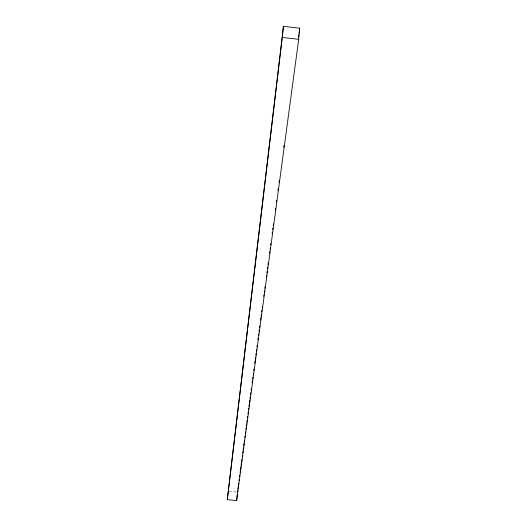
<?xml version="1.0" encoding="UTF-8"?>
<svg xmlns="http://www.w3.org/2000/svg" width="527" height="527" viewBox="0 0 527 527"><rect width="100%" height="100%" fill="white"/><g stroke="black" fill="none" stroke-linecap="round" stroke-linejoin="round"><path stroke-width="0.4" stroke-dasharray="2.63 1.98" d="M228.968 491.276L236.702 492.106"/><path stroke-width="0.79" d="M298.704 39.301L299.705 28.181L283.421 26.35L227.295 499.642L236.623 500.65L298.704 39.301L282.288 37.457L283.421 26.35M236.623 500.65L237.242 494.497M227.295 499.642L282.288 37.457M237.479 492.192L237.697 490.558M237.914 488.931L238.244 486.48M238.461 484.853L238.678 483.219M239.008 480.776L239.225 479.142M239.554 476.698L239.772 475.064M240.101 472.62L240.319 470.986M240.543 469.359L240.865 466.909M241.089 465.282L241.412 462.831M241.636 461.204L241.853 459.57M242.183 457.126L242.4 455.493M242.73 453.049L242.947 451.415M243.164 449.788L243.494 447.337M243.711 445.71L244.041 443.26M244.258 441.633L244.475 439.999M244.805 437.555L245.022 435.921M245.351 433.477L245.569 431.844M245.898 429.4L246.116 427.766M246.333 426.139L246.662 423.688M246.88 422.061L247.104 420.427M247.427 417.983L247.65 416.35M247.973 413.906L248.197 412.272M248.52 409.828L248.744 408.194M248.961 406.567L249.291 404.117M249.508 402.49L249.838 400.039M250.055 398.412L250.272 396.778M250.602 394.334L250.819 392.701M251.148 390.257L251.366 388.623M252.13 382.918L252.459 380.468M252.677 378.841L252.901 377.207M253.223 374.763L253.447 373.129M253.77 370.685L253.994 369.052M254.758 363.347L255.088 360.896M255.305 359.269L255.523 357.635M255.852 355.191L256.069 353.558M256.399 351.114L256.616 349.48M256.945 347.036L257.163 345.402M257.927 339.698L258.144 338.064M258.474 335.62L258.691 333.986M259.02 331.542L259.238 329.909M259.567 327.465L259.785 325.831M260.555 320.126L260.878 317.676M261.102 316.048L261.32 314.415M261.649 311.971L261.866 310.337M262.196 307.893L262.413 306.259M263.724 296.477L263.941 294.843M264.271 292.399L264.488 290.766M264.817 288.322L265.035 286.688M266.352 276.906L266.57 275.272M266.899 272.828L267.117 271.194M267.446 268.75L267.663 267.117M267.993 264.673L268.21 263.039M269.521 253.256L269.738 251.623M270.068 249.179L270.285 247.545M270.614 245.101L270.832 243.467M272.143 233.685L272.367 232.051M272.69 229.607L272.914 227.974M273.236 225.53L273.46 223.896M275.318 210.036L275.535 208.402M276.411 201.881L276.629 200.247M277.94 190.464L278.164 188.831M279.033 182.309L279.257 180.675M283.737 147.244L283.954 145.61M298.506 37.153L298.829 34.71M299.053 33.076L299.705 28.181"/></g></svg>
